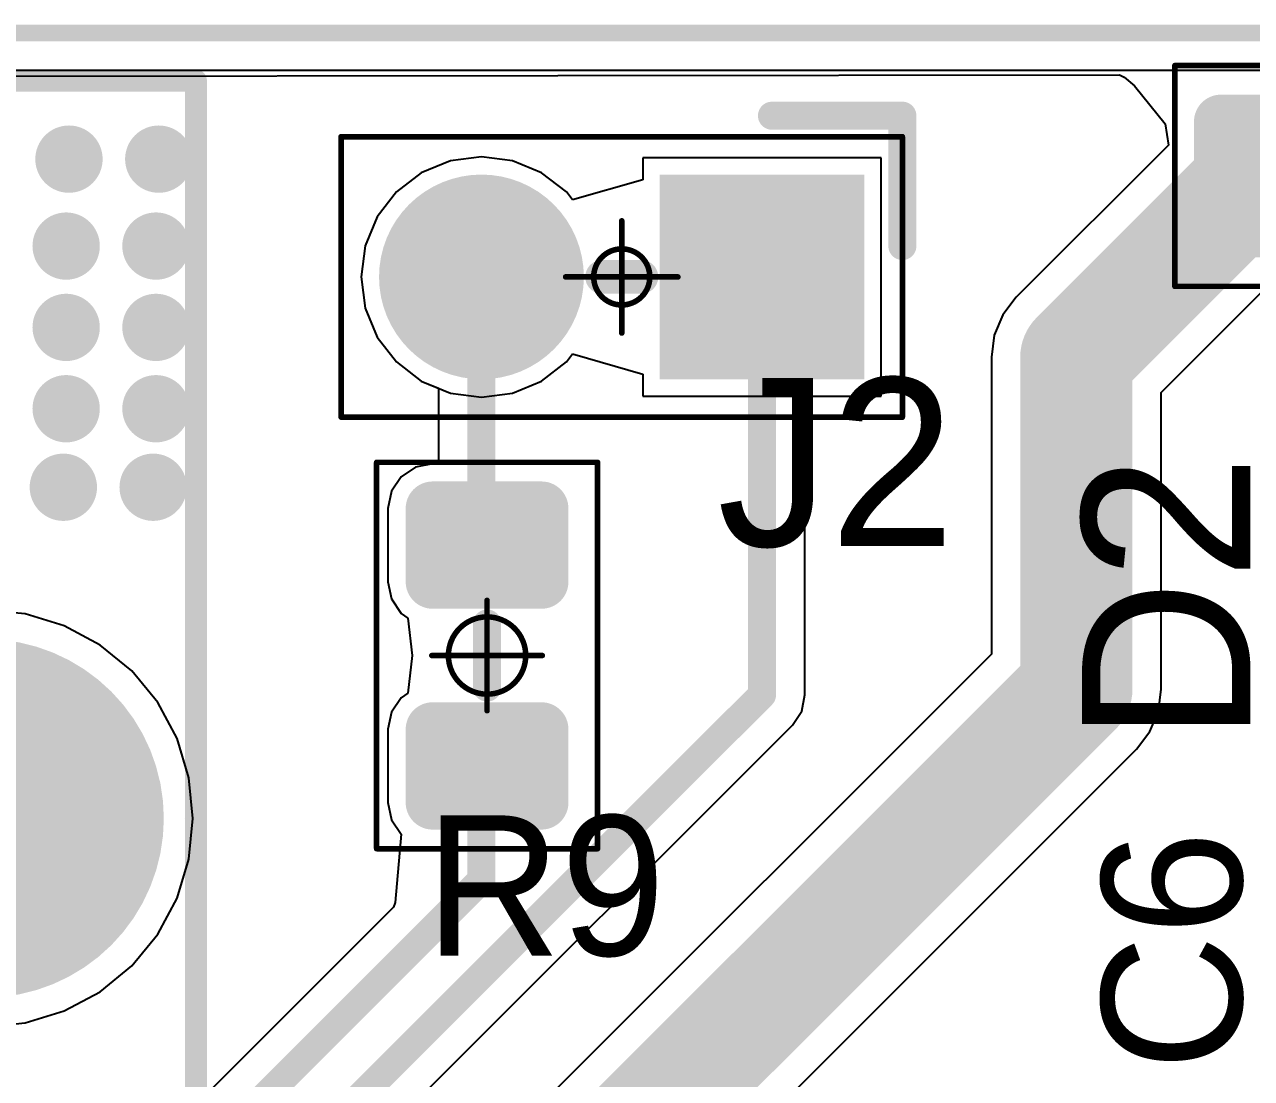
# Model space of a CAD drawing. Header units: millimetres. Extents: x 1.01 to 3.59, y 0.05 to 3.22.
# Drawn here: x 2.3112 to 2.7484, y 2.8442 to 3.22 of the extents above; entities that cross this region are included whole.
import ezdxf

# ---------------------------------------------------------------- set-up
doc = ezdxf.new("R2010")
doc.units = ezdxf.units.MM
doc.header["$MEASUREMENT"] = 0
for name, color, linetype in [('BottomLayer', 5, 'Continuous'), ('BottomSolder', 6, 'Continuous'), ('KeepOutLayer', 6, 'Continuous'), ('Mechanical15', 56, 'Continuous'), ('MultiLayer', 9, 'Continuous'), ('PadHoleLayer', 156, 'Continuous'), ('TopLayer', 1, 'Continuous'), ('TopOverlay', 2, 'Continuous'), ('TopPaste', 8, 'Continuous'), ('TopSolder', 216, 'Continuous'), ('ViaHoleLayer', 16, 'Continuous')]:
    doc.layers.add(name, color=color, linetype=linetype)

# ---------------------------------------------------------------- blocks, each defined once
blk = doc.blocks.new('HM1X2_119')
at = {"layer": 'BottomLayer', "const_width": 0.0325}
blk.add_lwpolyline([(0.03375, 0, 1), (0.06625, 0, 1)], format="xyb", close=True, dxfattribs=at)
at = {"layer": 'BottomLayer'}
blk.add_solid([(-0.0825, -0.0325), (-0.0175, -0.0325), (-0.0825, 0.0325), (-0.0175, 0.0325)], dxfattribs=at)
at = {"layer": 'BottomSolder', "const_width": 0.0365}
blk.add_lwpolyline([(0.03175, 0, 1), (0.06825, 0, 1)], format="xyb", close=True, dxfattribs=at)
at = {"layer": 'BottomSolder'}
blk.add_solid([(-0.0865, -0.0365), (-0.0135, -0.0365), (-0.0865, 0.0365), (-0.0135, 0.0365)], dxfattribs=at)
at = {"layer": 'Mechanical15', "const_width": 0.002}
for points in [[(-0.1, 0.05), (-0.1, -0.05)], [(0.1, 0.05), (-0.1, 0.05)], [(0.1, 0.05), (0.1, -0.05)], [(0, 0.02), (0, -0.02)], [(0.02, 0), (-0.02, 0)], [(0.1, -0.05), (-0.1, -0.05)]]:
    blk.add_lwpolyline(points, dxfattribs=at)
at = {"layer": 'Mechanical15'}
for points, const_width in [([(-0.1005, 0.05, 1), (-0.0995, 0.05, 1)], 0.001), ([(-0.1005, 0.05, 1), (-0.0995, 0.05, 1)], 0.001), ([(0.0995, 0.05, 1), (0.1005, 0.05, 1)], 0.001), ([(0.0995, 0.05, 1), (0.1005, 0.05, 1)], 0.001), ([(-0.0005, 0.02, 1), (0.0005, 0.02, 1)], 0.001), ([(0.01, 0, 1), (-0.01, 0, 1)], 0.002), ([(-0.0205, 0, 1), (-0.0195, 0, 1)], 0.001), ([(-0.0105, 0, 1), (-0.0095, 0, 1)], 0.001), ([(0.0095, 0, 1), (0.0105, 0, 1)], 0.001), ([(0.0195, 0, 1), (0.0205, 0, 1)], 0.001), ([(-0.0005, -0.02, 1), (0.0005, -0.02, 1)], 0.001), ([(-0.1005, -0.05, 1), (-0.0995, -0.05, 1)], 0.001), ([(-0.1005, -0.05, 1), (-0.0995, -0.05, 1)], 0.001), ([(0.0995, -0.05, 1), (0.1005, -0.05, 1)], 0.001), ([(0.0995, -0.05, 1), (0.1005, -0.05, 1)], 0.001)]:
    blk.add_lwpolyline(points, format="xyb", close=True, dxfattribs=dict(at, const_width=const_width))
at = {"layer": 'MultiLayer', "const_width": 0.0325}
blk.add_lwpolyline([(0.03375, 0, 1), (0.06625, 0, 1)], format="xyb", close=True, dxfattribs=at)
at = {"layer": 'MultiLayer'}
blk.add_solid([(-0.0825, -0.0325), (-0.0175, -0.0325), (-0.0825, 0.0325), (-0.0175, 0.0325)], dxfattribs=at)
at = {"layer": 'PadHoleLayer', "const_width": 0.0175}
for points in [[(-0.05875, 0, 1), (-0.04125, 0, 1)], [(0.04125, 0, 1), (0.05875, 0, 1)]]:
    blk.add_lwpolyline(points, format="xyb", close=True, dxfattribs=at)
at = {"layer": 'TopLayer', "const_width": 0.0325}
blk.add_lwpolyline([(0.03375, 0, 1), (0.06625, 0, 1)], format="xyb", close=True, dxfattribs=at)
at = {"layer": 'TopLayer'}
blk.add_solid([(-0.0825, -0.0325), (-0.0175, -0.0325), (-0.0825, 0.0325), (-0.0175, 0.0325)], dxfattribs=at)
at = {"layer": 'TopOverlay'}
for points, const_width in [([(0.007, 0), (-0.007, 0)], 0.012), ([(-0.1, -0.01102), (-0.1, -0.05748)], 0.01), ([(-0.05354, -0.05748), (-0.1, -0.05748)], 0.01)]:
    blk.add_lwpolyline(points, dxfattribs=dict(at, const_width=const_width))
for points, const_width in [([(-0.01, 0, 1), (-0.004, 0, 1)], 0.006), ([(0.004, 0, 1), (0.01, 0, 1)], 0.006), ([(-0.1025, -0.01102, 1), (-0.0975, -0.01102, 1)], 0.005), ([(-0.1025, -0.05748, 1), (-0.0975, -0.05748, 1)], 0.005), ([(-0.1025, -0.05748, 1), (-0.0975, -0.05748, 1)], 0.005), ([(-0.05604, -0.05748, 1), (-0.05104, -0.05748, 1)], 0.005)]:
    blk.add_lwpolyline(points, format="xyb", close=True, dxfattribs=dict(at, const_width=const_width))
at = {"layer": 'TopSolder', "const_width": 0.0365}
blk.add_lwpolyline([(0.03175, 0, 1), (0.06825, 0, 1)], format="xyb", close=True, dxfattribs=at)
at = {"layer": 'TopSolder'}
blk.add_solid([(-0.0865, -0.0365), (-0.0135, -0.0365), (-0.0865, 0.0365), (-0.0135, 0.0365)], dxfattribs=at)
blk = doc.blocks.new('RJ11_6N_B_120')
at = {"layer": 'PadHoleLayer', "const_width": 0.06398}
blk.add_lwpolyline([(-0.09892, 0.22283, 1), (-0.03494, 0.22283, 1)], format="xyb", close=True, dxfattribs=at)
at = {"layer": 'TopOverlay', "const_width": 0.00787}
for points in [[(-0.33, -0.25295), (-0.33, 0.29823)], [(0.41831, 0.29823), (-0.33, 0.29823)], [(0.41831, 0.29823), (-0.06693, 0.29823)]]:
    blk.add_lwpolyline(points, dxfattribs=at)
at = {"layer": 'TopOverlay', "const_width": 0.00394}
for points in [[(-0.33197, 0.29823, 1), (-0.32803, 0.29823, 1)], [(-0.33197, 0.29823, 1), (-0.32803, 0.29823, 1)], [(-0.0689, 0.29823, 1), (-0.06496, 0.29823, 1)]]:
    blk.add_lwpolyline(points, format="xyb", close=True, dxfattribs=at)
blk = doc.blocks.new('RESC2013X38N_0805_NOOVERLAY_142')
at = {"layer": 'Mechanical15', "const_width": 0.00197}
for points in [[(0.03937, 0.0689), (-0.03937, 0.0689)], [(-0.03937, -0.0689), (-0.03937, 0.0689)], [(0.03937, -0.0689), (0.03937, 0.0689)], [(0, -0.01969), (0, 0.01969)], [(0.01969, 0), (-0.01969, 0)], [(0.03937, -0.0689), (-0.03937, -0.0689)]]:
    blk.add_lwpolyline(points, dxfattribs=at)
at = {"layer": 'Mechanical15'}
for points, const_width in [([(-0.03986, 0.0689, 1), (-0.03888, 0.0689, 1)], 0.000984), ([(-0.03986, 0.0689, 1), (-0.03888, 0.0689, 1)], 0.000984), ([(0.03888, 0.0689, 1), (0.03986, 0.0689, 1)], 0.000984), ([(0.03888, 0.0689, 1), (0.03986, 0.0689, 1)], 0.000984), ([(-0.00049, 0.01969, 1), (0.00049, 0.01969, 1)], 0.000984), ([(0.01378, 0, 1), (-0.01378, 0, 1)], 0.00197), ([(-0.02018, 0, 1), (-0.01919, 0, 1)], 0.000984), ([(-0.01427, 0, 1), (-0.01329, 0, 1)], 0.000984), ([(0.01329, 0, 1), (0.01427, 0, 1)], 0.000984), ([(0.01919, 0, 1), (0.02018, 0, 1)], 0.000984), ([(-0.00049, -0.01969, 1), (0.00049, -0.01969, 1)], 0.000984), ([(-0.03986, -0.0689, 1), (-0.03888, -0.0689, 1)], 0.000984), ([(-0.03986, -0.0689, 1), (-0.03888, -0.0689, 1)], 0.000984), ([(0.03888, -0.0689, 1), (0.03986, -0.0689, 1)], 0.000984), ([(0.03888, -0.0689, 1), (0.03986, -0.0689, 1)], 0.000984)]:
    blk.add_lwpolyline(points, format="xyb", close=True, dxfattribs=dict(at, const_width=const_width))
at = {"layer": 'TopLayer', "const_width": 0.00561}
for points in [[(-0.02219, 0.05246, 1), (-0.01658, 0.05246, 1)], [(0.01658, 0.05246, 1), (0.02219, 0.05246, 1)], [(-0.02219, 0.02628, 1), (-0.01658, 0.02628, 1)], [(0.01658, 0.02628, 1), (0.02219, 0.02628, 1)], [(-0.02219, -0.02628, 1), (-0.01658, -0.02628, 1)], [(0.01658, -0.02628, 1), (0.02219, -0.02628, 1)], [(-0.02219, -0.05246, 1), (-0.01658, -0.05246, 1)], [(0.01658, -0.05246, 1), (0.02219, -0.05246, 1)]]:
    blk.add_lwpolyline(points, format="xyb", close=True, dxfattribs=at)
at = {"layer": 'TopLayer'}
for points in [[(-0.01939, 0.02067), (0.01939, 0.02067), (-0.01939, 0.05807), (0.01939, 0.05807)], [(-0.025, 0.02628), (0.025, 0.02628), (-0.025, 0.05246), (0.025, 0.05246)], [(-0.01939, -0.05807), (0.01939, -0.05807), (-0.01939, -0.02067), (0.01939, -0.02067)], [(-0.025, -0.05246), (0.025, -0.05246), (-0.025, -0.02628), (0.025, -0.02628)]]:
    blk.add_solid(points, dxfattribs=at)
at = {"layer": 'TopOverlay', "const_width": 0.01}
blk.add_lwpolyline([(-0.00002, -0.01142), (-0.00002, 0.01142)], dxfattribs=at)
at = {"layer": 'TopOverlay', "const_width": 0.005}
for points in [[(-0.00252, 0.01142, 1), (0.00248, 0.01142, 1)], [(-0.00252, -0.01142, 1), (0.00248, -0.01142, 1)]]:
    blk.add_lwpolyline(points, format="xyb", close=True, dxfattribs=at)
at = {"layer": 'TopPaste', "const_width": 0.00561}
for points in [[(-0.02219, 0.05246, 1), (-0.01658, 0.05246, 1)], [(0.01658, 0.05246, 1), (0.02219, 0.05246, 1)], [(-0.02219, 0.02628, 1), (-0.01658, 0.02628, 1)], [(0.01658, 0.02628, 1), (0.02219, 0.02628, 1)], [(-0.02219, -0.02628, 1), (-0.01658, -0.02628, 1)], [(0.01658, -0.02628, 1), (0.02219, -0.02628, 1)], [(-0.02219, -0.05246, 1), (-0.01658, -0.05246, 1)], [(0.01658, -0.05246, 1), (0.02219, -0.05246, 1)]]:
    blk.add_lwpolyline(points, format="xyb", close=True, dxfattribs=at)
at = {"layer": 'TopPaste'}
for points in [[(-0.01939, 0.02067), (0.01939, 0.02067), (-0.01939, 0.05807), (0.01939, 0.05807)], [(-0.025, 0.02628), (0.025, 0.02628), (-0.025, 0.05246), (0.025, 0.05246)], [(-0.01939, -0.05807), (0.01939, -0.05807), (-0.01939, -0.02067), (0.01939, -0.02067)], [(-0.025, -0.05246), (0.025, -0.05246), (-0.025, -0.02628), (0.025, -0.02628)]]:
    blk.add_solid(points, dxfattribs=at)
at = {"layer": 'TopSolder', "const_width": 0.00961}
for points in [[(-0.02419, 0.05246, 1), (-0.01458, 0.05246, 1)], [(0.01458, 0.05246, 1), (0.02419, 0.05246, 1)], [(-0.02419, 0.02628, 1), (-0.01458, 0.02628, 1)], [(0.01458, 0.02628, 1), (0.02419, 0.02628, 1)], [(-0.02419, -0.02628, 1), (-0.01458, -0.02628, 1)], [(0.01458, -0.02628, 1), (0.02419, -0.02628, 1)], [(-0.02419, -0.05246, 1), (-0.01458, -0.05246, 1)], [(0.01458, -0.05246, 1), (0.02419, -0.05246, 1)]]:
    blk.add_lwpolyline(points, format="xyb", close=True, dxfattribs=at)
at = {"layer": 'TopSolder'}
for points in [[(-0.01939, 0.01667), (0.01939, 0.01667), (-0.01939, 0.06207), (0.01939, 0.06207)], [(-0.029, 0.02628), (0.029, 0.02628), (-0.029, 0.05246), (0.029, 0.05246)], [(-0.01939, -0.06207), (0.01939, -0.06207), (-0.01939, -0.01667), (0.01939, -0.01667)], [(-0.029, -0.05246), (0.029, -0.05246), (-0.029, -0.02628), (0.029, -0.02628)]]:
    blk.add_solid(points, dxfattribs=at)
blk = doc.blocks.new('RESC2013X38N_0805_NOOVERLAY_151')
at = {"layer": 'Mechanical15', "const_width": 0.00197}
for points in [[(0.03937, 0.0689), (-0.03937, 0.0689)], [(-0.03937, 0.0689), (-0.03937, -0.0689)], [(0.03937, 0.0689), (0.03937, -0.0689)], [(0, 0.01969), (0, -0.01969)], [(0.01969, 0), (-0.01969, 0)], [(0.03937, -0.0689), (-0.03937, -0.0689)]]:
    blk.add_lwpolyline(points, dxfattribs=at)
at = {"layer": 'Mechanical15'}
for points, const_width in [([(-0.03986, 0.0689, 1), (-0.03888, 0.0689, 1)], 0.000984), ([(-0.03986, 0.0689, 1), (-0.03888, 0.0689, 1)], 0.000984), ([(0.03888, 0.0689, 1), (0.03986, 0.0689, 1)], 0.000984), ([(0.03888, 0.0689, 1), (0.03986, 0.0689, 1)], 0.000984), ([(-0.00049, 0.01969, 1), (0.00049, 0.01969, 1)], 0.000984), ([(0.01378, 0, 1), (-0.01378, 0, 1)], 0.00197), ([(-0.02018, 0, 1), (-0.01919, 0, 1)], 0.000984), ([(-0.01427, 0, 1), (-0.01329, 0, 1)], 0.000984), ([(0.01329, 0, 1), (0.01427, 0, 1)], 0.000984), ([(0.01919, 0, 1), (0.02018, 0, 1)], 0.000984), ([(-0.00049, -0.01969, 1), (0.00049, -0.01969, 1)], 0.000984), ([(-0.03986, -0.0689, 1), (-0.03888, -0.0689, 1)], 0.000984), ([(-0.03986, -0.0689, 1), (-0.03888, -0.0689, 1)], 0.000984), ([(0.03888, -0.0689, 1), (0.03986, -0.0689, 1)], 0.000984), ([(0.03888, -0.0689, 1), (0.03986, -0.0689, 1)], 0.000984)]:
    blk.add_lwpolyline(points, format="xyb", close=True, dxfattribs=dict(at, const_width=const_width))
at = {"layer": 'TopLayer', "const_width": 0.00561}
for points in [[(-0.02219, 0.05246, 1), (-0.01658, 0.05246, 1)], [(0.01658, 0.05246, 1), (0.02219, 0.05246, 1)], [(-0.02219, 0.02628, 1), (-0.01658, 0.02628, 1)], [(0.01658, 0.02628, 1), (0.02219, 0.02628, 1)], [(-0.02219, -0.02628, 1), (-0.01658, -0.02628, 1)], [(0.01658, -0.02628, 1), (0.02219, -0.02628, 1)], [(-0.02219, -0.05246, 1), (-0.01658, -0.05246, 1)], [(0.01658, -0.05246, 1), (0.02219, -0.05246, 1)]]:
    blk.add_lwpolyline(points, format="xyb", close=True, dxfattribs=at)
at = {"layer": 'TopLayer'}
for points in [[(-0.01939, 0.02067), (0.01939, 0.02067), (-0.01939, 0.05807), (0.01939, 0.05807)], [(-0.025, 0.02628), (0.025, 0.02628), (-0.025, 0.05246), (0.025, 0.05246)], [(-0.01939, -0.05807), (0.01939, -0.05807), (-0.01939, -0.02067), (0.01939, -0.02067)], [(-0.025, -0.05246), (0.025, -0.05246), (-0.025, -0.02628), (0.025, -0.02628)]]:
    blk.add_solid(points, dxfattribs=at)
at = {"layer": 'TopOverlay', "const_width": 0.01}
blk.add_lwpolyline([(-0.00002, 0.01142), (-0.00002, -0.01142)], dxfattribs=at)
at = {"layer": 'TopOverlay', "const_width": 0.005}
for points in [[(-0.00252, 0.01142, 1), (0.00248, 0.01142, 1)], [(-0.00252, -0.01142, 1), (0.00248, -0.01142, 1)]]:
    blk.add_lwpolyline(points, format="xyb", close=True, dxfattribs=at)
at = {"layer": 'TopPaste', "const_width": 0.00561}
for points in [[(-0.02219, 0.05246, 1), (-0.01658, 0.05246, 1)], [(0.01658, 0.05246, 1), (0.02219, 0.05246, 1)], [(-0.02219, 0.02628, 1), (-0.01658, 0.02628, 1)], [(0.01658, 0.02628, 1), (0.02219, 0.02628, 1)], [(-0.02219, -0.02628, 1), (-0.01658, -0.02628, 1)], [(0.01658, -0.02628, 1), (0.02219, -0.02628, 1)], [(-0.02219, -0.05246, 1), (-0.01658, -0.05246, 1)], [(0.01658, -0.05246, 1), (0.02219, -0.05246, 1)]]:
    blk.add_lwpolyline(points, format="xyb", close=True, dxfattribs=at)
at = {"layer": 'TopPaste'}
for points in [[(-0.01939, 0.02067), (0.01939, 0.02067), (-0.01939, 0.05807), (0.01939, 0.05807)], [(-0.025, 0.02628), (0.025, 0.02628), (-0.025, 0.05246), (0.025, 0.05246)], [(-0.01939, -0.05807), (0.01939, -0.05807), (-0.01939, -0.02067), (0.01939, -0.02067)], [(-0.025, -0.05246), (0.025, -0.05246), (-0.025, -0.02628), (0.025, -0.02628)]]:
    blk.add_solid(points, dxfattribs=at)
at = {"layer": 'TopSolder', "const_width": 0.00961}
for points in [[(-0.02419, 0.05246, 1), (-0.01458, 0.05246, 1)], [(0.01458, 0.05246, 1), (0.02419, 0.05246, 1)], [(-0.02419, 0.02628, 1), (-0.01458, 0.02628, 1)], [(0.01458, 0.02628, 1), (0.02419, 0.02628, 1)], [(-0.02419, -0.02628, 1), (-0.01458, -0.02628, 1)], [(0.01458, -0.02628, 1), (0.02419, -0.02628, 1)], [(-0.02419, -0.05246, 1), (-0.01458, -0.05246, 1)], [(0.01458, -0.05246, 1), (0.02419, -0.05246, 1)]]:
    blk.add_lwpolyline(points, format="xyb", close=True, dxfattribs=at)
at = {"layer": 'TopSolder'}
for points in [[(-0.01939, 0.01667), (0.01939, 0.01667), (-0.01939, 0.06207), (0.01939, 0.06207)], [(-0.029, 0.02628), (0.029, 0.02628), (-0.029, 0.05246), (0.029, 0.05246)], [(-0.01939, -0.06207), (0.01939, -0.06207), (-0.01939, -0.01667), (0.01939, -0.01667)], [(-0.029, -0.05246), (0.029, -0.05246), (-0.029, -0.02628), (0.029, -0.02628)]]:
    blk.add_solid(points, dxfattribs=at)

msp = doc.modelspace()

# ---------------------------------------------------------------- linework, layer by layer
at = {"layer": 'BottomLayer'}
for p, q in [((1.19782, 3.20375), (3.38565, 3.20375)), ((2.46291, 3.17141), (2.45257, 3.16712)), ((2.474, 3.17287), (2.46291, 3.17141)), ((2.48509, 3.17141), (2.474, 3.17287)), ((2.49543, 3.16712), (2.48509, 3.17141)), ((2.6165, 3.1725), (2.5315, 3.1725)), ((2.5315, 3.1725), (2.5315, 3.16463)), ((2.6165, 3.0875), (2.6165, 3.1725)), ((2.45257, 3.16712), (2.44369, 3.16031)), ((2.50431, 3.16031), (2.49543, 3.16712)), ((2.5315, 3.16463), (2.5065, 3.15746)), ((2.44369, 3.16031), (2.43688, 3.15143)), ((2.5065, 3.15746), (2.50431, 3.16031)), ((2.43688, 3.15143), (2.43259, 3.14109)), ((2.43259, 3.14109), (2.43113, 3.13)), ((2.43113, 3.13), (2.43259, 3.11891)), ((2.43259, 3.11891), (2.43688, 3.10857)), ((2.43688, 3.10857), (2.44369, 3.09969)), ((2.50431, 3.09969), (2.5065, 3.10254)), ((2.5065, 3.10254), (2.5315, 3.09537)), ((2.44369, 3.09969), (2.45257, 3.09288)), ((2.49543, 3.09288), (2.50431, 3.09969)), ((2.45257, 3.09288), (2.46291, 3.08859)), ((2.48509, 3.08859), (2.49543, 3.09288)), ((2.5315, 3.09537), (2.5315, 3.0875)), ((2.46291, 3.08859), (2.474, 3.08713)), ((2.474, 3.08713), (2.48509, 3.08859)), ((2.5315, 3.0875), (2.6165, 3.0875)), ((2.31134, 3.00984), (2.29683, 3.01126)), ((2.32528, 3.00561), (2.31134, 3.00984)), ((2.33813, 2.99874), (2.32528, 3.00561)), ((2.3494, 2.98949), (2.33813, 2.99874)), ((2.35864, 2.97823), (2.3494, 2.98949)), ((2.36551, 2.96538), (2.35864, 2.97823)), ((2.36974, 2.95143), (2.36551, 2.96538)), ((2.37117, 2.93693), (2.36974, 2.95143)), ((2.36974, 2.92243), (2.37117, 2.93693)), ((2.36551, 2.90848), (2.36974, 2.92243)), ((2.35864, 2.89563), (2.36551, 2.90848)), ((2.3494, 2.88437), (2.35864, 2.89563)), ((2.33813, 2.87512), (2.3494, 2.88437)), ((2.32528, 2.86825), (2.33813, 2.87512)), ((2.29683, 2.86259), (2.31134, 2.86402)), ((2.31134, 2.86402), (2.32528, 2.86825))]:
    msp.add_line(p, q, dxfattribs=at)
at = {"layer": 'BottomLayer', "const_width": 0.012}
for points in [[(2.321, 3.172, 1), (2.333, 3.172, 1)], [(2.353, 3.172, 1), (2.365, 3.172, 1)], [(2.32, 3.141, 1), (2.332, 3.141, 1)], [(2.352, 3.141, 1), (2.364, 3.141, 1)], [(2.32, 3.112, 1), (2.332, 3.112, 1)], [(2.352, 3.112, 1), (2.364, 3.112, 1)], [(2.32, 3.083, 1), (2.332, 3.083, 1)], [(2.352, 3.083, 1), (2.364, 3.083, 1)], [(2.319, 3.055, 1), (2.331, 3.055, 1)], [(2.351, 3.055, 1), (2.363, 3.055, 1)]]:
    msp.add_lwpolyline(points, format="xyb", close=True, dxfattribs=at)
at = {"layer": 'KeepOutLayer', "const_width": 0.006}
msp.add_lwpolyline([(1.14913, 3.217), (3.43346, 3.217)], dxfattribs=at)
at = {"layer": 'MultiLayer', "const_width": 0.012}
for points in [[(2.321, 3.172, 1), (2.333, 3.172, 1)], [(2.353, 3.172, 1), (2.365, 3.172, 1)], [(2.32, 3.141, 1), (2.332, 3.141, 1)], [(2.352, 3.141, 1), (2.364, 3.141, 1)], [(2.32, 3.112, 1), (2.332, 3.112, 1)], [(2.352, 3.112, 1), (2.364, 3.112, 1)], [(2.32, 3.083, 1), (2.332, 3.083, 1)], [(2.352, 3.083, 1), (2.364, 3.083, 1)], [(2.319, 3.055, 1), (2.331, 3.055, 1)], [(2.351, 3.055, 1), (2.363, 3.055, 1)]]:
    msp.add_lwpolyline(points, format="xyb", close=True, dxfattribs=at)
at = {"layer": 'TopLayer'}
for p, q in [((1.20873, 3.20022), (2.70138, 3.20202)), ((2.70138, 3.20202), (2.70308, 3.20119)), ((2.70308, 3.20119), (2.70672, 3.19809)), ((2.70672, 3.19809), (2.7177, 3.1846)), ((2.7177, 3.1846), (2.71888, 3.17704)), ((2.71888, 3.17704), (2.6646, 3.12277)), ((2.46291, 3.17141), (2.45257, 3.16712)), ((2.474, 3.17287), (2.46291, 3.17141)), ((2.48509, 3.17141), (2.474, 3.17287)), ((2.49543, 3.16712), (2.48509, 3.17141)), ((2.6165, 3.1725), (2.5315, 3.1725)), ((2.5315, 3.1725), (2.5315, 3.16463)), ((2.6165, 3.0875), (2.6165, 3.1725)), ((2.45257, 3.16712), (2.44369, 3.16031)), ((2.50431, 3.16031), (2.49543, 3.16712)), ((2.5315, 3.16463), (2.5065, 3.15746)), ((2.44369, 3.16031), (2.43688, 3.15143)), ((2.5065, 3.15746), (2.50431, 3.16031)), ((2.43688, 3.15143), (2.43259, 3.14109)), ((2.43259, 3.14109), (2.43113, 3.13)), ((2.71626, 3.08884), (2.75812, 3.13069)), ((2.43113, 3.13), (2.43259, 3.11891)), ((2.6646, 3.12277), (2.65979, 3.1165)), ((2.43259, 3.11891), (2.43688, 3.10857)), ((2.65979, 3.1165), (2.65677, 3.1092)), ((2.65677, 3.1092), (2.65574, 3.10137)), ((2.43688, 3.10857), (2.44369, 3.09969)), ((2.65574, 3.10137), (2.65574, 2.99553)), ((2.44369, 3.09969), (2.45257, 3.09288)), ((2.45257, 3.09288), (2.45871, 3.09033)), ((2.45871, 3.09033), (2.45871, 3.06338)), ((2.58929, 2.981), (2.58929, 3.0875)), ((2.58929, 3.0875), (2.6165, 3.0875)), ((2.71626, 2.983), (2.71626, 3.08884)), ((2.45052, 3.06217), (2.44536, 3.05871)), ((2.45661, 3.06338), (2.45052, 3.06217)), ((2.45871, 3.06338), (2.45661, 3.06338)), ((2.44536, 3.05871), (2.44191, 3.05355)), ((2.44191, 3.05355), (2.44069, 3.04746)), ((2.44069, 3.04746), (2.44069, 3.02128)), ((2.44069, 3.02128), (2.44191, 3.01519)), ((2.44191, 3.01519), (2.44536, 3.01003)), ((2.31134, 3.00984), (2.29683, 3.01126)), ((2.32528, 3.00561), (2.31134, 3.00984)), ((2.44536, 3.01003), (2.44782, 3.00838)), ((2.44782, 3.00838), (2.44927, 2.995)), ((2.33813, 2.99874), (2.32528, 3.00561)), ((2.3494, 2.98949), (2.33813, 2.99874)), ((2.65574, 2.99553), (2.3774, 2.71719)), ((2.44927, 2.995), (2.44782, 2.98162)), ((2.35864, 2.97823), (2.3494, 2.98949)), ((2.71574, 2.97908), (2.71626, 2.983)), ((2.71626, 2.983), (2.71626, 2.983)), ((2.36551, 2.96538), (2.35864, 2.97823)), ((2.44536, 2.97997), (2.44191, 2.97481)), ((2.44782, 2.98162), (2.44536, 2.97997)), ((2.58813, 2.97515), (2.58929, 2.981)), ((2.71523, 2.97517), (2.71574, 2.97908)), ((2.44191, 2.97481), (2.44069, 2.96872)), ((2.58481, 2.97019), (2.58813, 2.97515)), ((2.7122, 2.96787), (2.71523, 2.97517)), ((2.38381, 2.76919), (2.58481, 2.97019)), ((2.36974, 2.95143), (2.36551, 2.96538)), ((2.44069, 2.96872), (2.44069, 2.94254)), ((2.7074, 2.9616), (2.7122, 2.96787)), ((2.41133, 2.66553), (2.7074, 2.9616)), ((2.37117, 2.93693), (2.36974, 2.95143)), ((2.44069, 2.94254), (2.44191, 2.93645)), ((2.36974, 2.92243), (2.37117, 2.93693)), ((2.44191, 2.93645), (2.44536, 2.93128)), ((2.44536, 2.93128), (2.44323, 2.90689)), ((2.36551, 2.90848), (2.36974, 2.92243)), ((2.35864, 2.89563), (2.36551, 2.90848)), ((2.44267, 2.9053), (2.35767, 2.82029)), ((2.44323, 2.90689), (2.44267, 2.9053)), ((2.3494, 2.88437), (2.35864, 2.89563)), ((2.33813, 2.87512), (2.3494, 2.88437)), ((2.32528, 2.86825), (2.33813, 2.87512)), ((2.29683, 2.86259), (2.31134, 2.86402)), ((2.31134, 2.86402), (2.32528, 2.86825))]:
    msp.add_line(p, q, dxfattribs=at)
for points, const_width in [([(2.321, 3.172, 1), (2.333, 3.172, 1)], 0.012), ([(2.353, 3.172, 1), (2.365, 3.172, 1)], 0.012), ([(2.74063, 3.166, 1), (2.76063, 3.166, 1)], 0.02), ([(2.32, 3.141, 1), (2.332, 3.141, 1)], 0.012), ([(2.352, 3.141, 1), (2.364, 3.141, 1)], 0.012), ([(2.4715, 3.13, 1), (2.4765, 3.13, 1)], 0.005), ([(2.5715, 3.13, 1), (2.5765, 3.13, 1)], 0.005), ([(2.32, 3.112, 1), (2.332, 3.112, 1)], 0.012), ([(2.352, 3.112, 1), (2.364, 3.112, 1)], 0.012), ([(2.676, 3.10137, 1), (2.696, 3.10137, 1)], 0.02), ([(2.676, 3.10137, 1), (2.696, 3.10137, 1)], 0.02), ([(2.32, 3.083, 1), (2.332, 3.083, 1)], 0.012), ([(2.352, 3.083, 1), (2.364, 3.083, 1)], 0.012), ([(2.319, 3.055, 1), (2.331, 3.055, 1)], 0.012), ([(2.351, 3.055, 1), (2.363, 3.055, 1)], 0.012), ([(2.4715, 3.03437, 1), (2.4765, 3.03437, 1)], 0.005), ([(2.676, 2.983, 1), (2.696, 2.983, 1)], 0.02), ([(2.676, 2.983, 1), (2.696, 2.983, 1)], 0.02), ([(2.5715, 2.981, 1), (2.5765, 2.981, 1)], 0.005), ([(2.5715, 2.981, 1), (2.5765, 2.981, 1)], 0.005), ([(2.4715, 2.95563, 1), (2.4765, 2.95563, 1)], 0.005), ([(2.4715, 2.915, 1), (2.4765, 2.915, 1)], 0.005), ([(2.4715, 2.915, 1), (2.4765, 2.915, 1)], 0.005)]:
    msp.add_lwpolyline(points, format="xyb", close=True, dxfattribs=dict(at, const_width=const_width))
for points, const_width in [([(2.686, 3.10137), (2.75063, 3.166)], 0.04), ([(2.474, 3.03437), (2.474, 3.13)], 0.01), ([(2.574, 2.981), (2.574, 3.13)], 0.01), ([(2.686, 2.983), (2.686, 3.10137)], 0.04), ([(2.38993, 2.68693), (2.686, 2.983)], 0.04), ([(2.373, 2.78), (2.574, 2.981)], 0.01), ([(2.474, 2.915), (2.474, 2.95563)], 0.01), ([(2.364, 2.805), (2.474, 2.915)], 0.01)]:
    msp.add_lwpolyline(points, dxfattribs=dict(at, const_width=const_width))
at = {"layer": 'ViaHoleLayer', "const_width": 0.006}
for points in [[(2.324, 3.172, 1), (2.33, 3.172, 1)], [(2.356, 3.172, 1), (2.362, 3.172, 1)], [(2.323, 3.141, 1), (2.329, 3.141, 1)], [(2.355, 3.141, 1), (2.361, 3.141, 1)], [(2.323, 3.112, 1), (2.329, 3.112, 1)], [(2.355, 3.112, 1), (2.361, 3.112, 1)], [(2.323, 3.083, 1), (2.329, 3.083, 1)], [(2.355, 3.083, 1), (2.361, 3.083, 1)], [(2.322, 3.055, 1), (2.328, 3.055, 1)], [(2.354, 3.055, 1), (2.36, 3.055, 1)]]:
    msp.add_lwpolyline(points, format="xyb", close=True, dxfattribs=at)

# ---------------------------------------------------------------- block references
for name, p, rotation in [('RESC2013X38N_0805_NOOVERLAY_142', (2.79, 3.166), 270), ('RJ11_6N_B_120', (2.074, 2.87), 270), ('HM1X2_119', (2.524, 3.13), 180), ('RESC2013X38N_0805_NOOVERLAY_151', (2.476, 2.995), 180)]:
    msp.add_blockref(name, p, dxfattribs=dict(rotation=rotation))

# ---------------------------------------------------------------- texts
at = {"layer": 'TopOverlay'}
for s, height, p in [('J2', 0.06, (2.558, 3.034)), ('R9', 0.05, (2.454, 2.888))]:
    msp.add_text(s, height=height, dxfattribs=at).set_placement(p)
for s, height, p in [('D2', 0.06, (2.748, 2.964)), ('C6', 0.05, (2.745, 2.847))]:
    msp.add_text(s, height=height, rotation=90, dxfattribs=at).set_placement(p)

doc.saveas('drawing.dxf')
